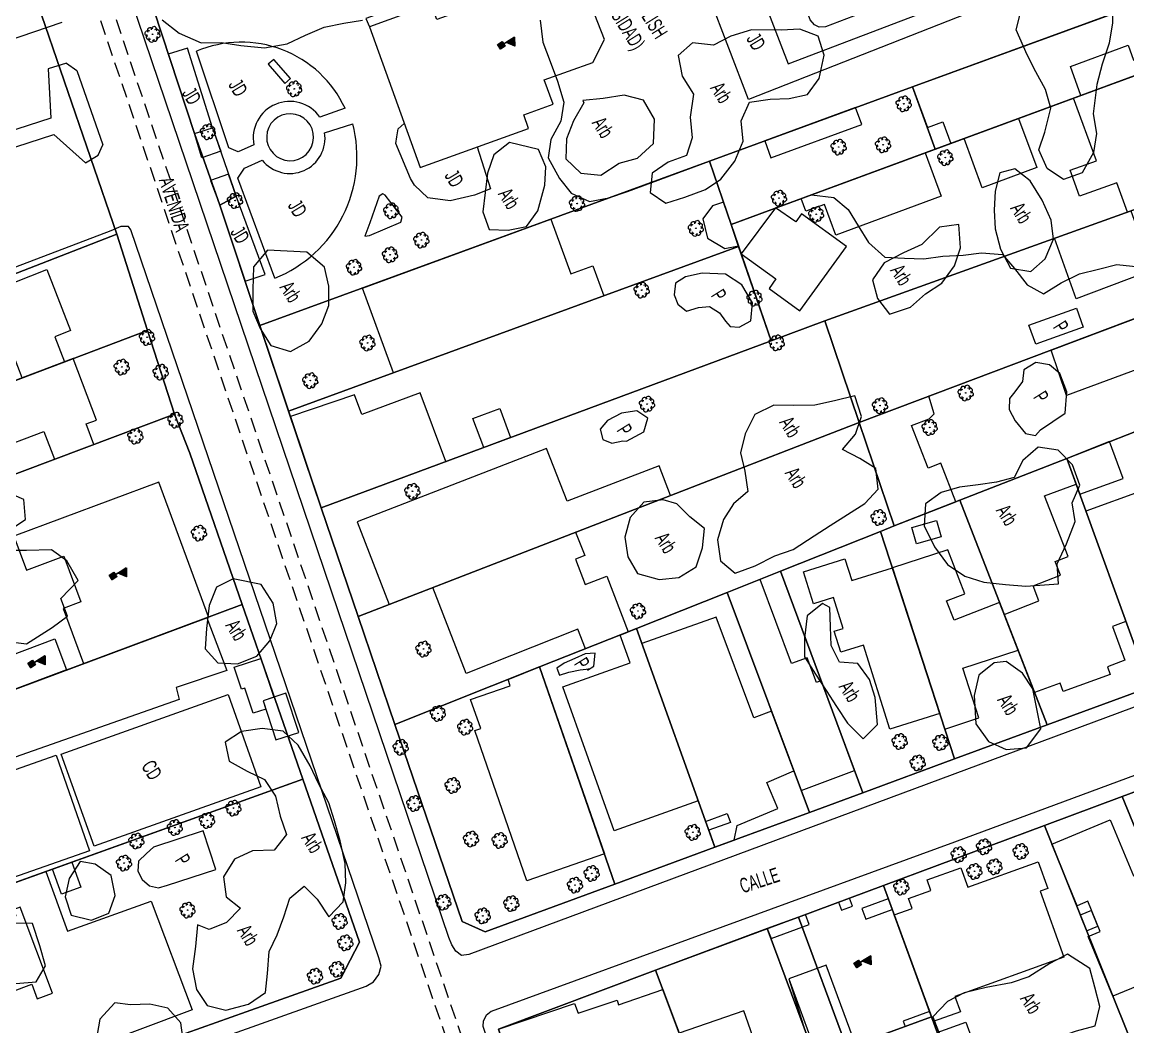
# Model space of a CAD drawing. Header units: millimetres. Extents: x 438774 to 440085, y 7202522 to 7203572.
# Drawn here: x 439061.2 to 439211.1, y 7202776.3 to 7202912.5 of the extents above; entities that cross this region are included whole.
import ezdxf

# ---------------------------------------------------------------- set-up
doc = ezdxf.new("R2010")
doc.units = ezdxf.units.MM
doc.linetypes.add('06', pattern=[3, 2, -1])
for name, color, linetype in [('0211', 255, 'Continuous'), ('0505', 1, 'Continuous'), ('0603', 1, 'Continuous'), ('0604', 7, 'Continuous'), ('0611', 30, 'Continuous'), ('0612', 7, 'Continuous'), ('0703', 6, 'Continuous'), ('0705', 242, 'Continuous'), ('0707', 7, 'Continuous'), ('0801', 10, 'Continuous'), ('0803', 160, 'Continuous'), ('0804', 170, 'Continuous'), ('0811', 10, 'Continuous'), ('0812', 7, 'Continuous'), ('0833', 7, 'Continuous'), ('0835', 7, 'Continuous'), ('0836', 7, 'Continuous'), ('0855', 10, 'Continuous'), ('0869', 7, 'Continuous'), ('0870', 7, 'Continuous'), ('1005', 3, 'Continuous'), ('1006', 3, 'Continuous'), ('1007', 3, 'Continuous'), ('curso de agua', 4, 'Continuous')]:
    doc.layers.add(name, color=color, linetype=linetype)
doc.styles.add('02', font='swissc.ttf')

# ---------------------------------------------------------------- blocks, each defined once
blk = doc.blocks.new('15')
for p, q in [((-0.38, 0.75), (0.37, 0.75)), ((-0.38, 0.73), (0.37, 0.73)), ((-0.38, 0.72), (0.37, 0.72)), ((-0.38, 0.7), (0.37, 0.7)), ((-0.38, 0.69), (0.37, 0.69)), ((-0.38, 0.67), (0.37, 0.67)), ((-0.38, 0.66), (0.37, 0.66)), ((-0.38, 0.64), (0.37, 0.64)), ((-0.38, 0.63), (0.37, 0.63)), ((-0.38, 0.61), (0.37, 0.61)), ((-0.38, 0.6), (0.37, 0.6)), ((-0.38, 0.58), (0.37, 0.58)), ((-0.38, 0.57), (0.37, 0.57)), ((-0.38, 0.55), (0.37, 0.55)), ((-0.38, 0.54), (0.37, 0.54)), ((-0.38, 0.52), (0.37, 0.52)), ((-0.38, 0.51), (0.37, 0.51)), ((-0.38, 0.49), (0.37, 0.49)), ((-0.38, 0.48), (0.37, 0.48)), ((-0.38, 0.46), (0.37, 0.46)), ((-0.38, 0.45), (0.37, 0.45)), ((-0.38, 0.43), (0.37, 0.43)), ((-0.38, 0.42), (0.37, 0.42)), ((-0.38, 0.4), (0.37, 0.4)), ((-0.38, 0.39), (0.37, 0.39)), ((-0.38, 0.37), (0.37, 0.37)), ((-0.38, 0.36), (0.37, 0.36)), ((-0.38, 0.34), (0.37, 0.34)), ((-0.38, 0.33), (0.37, 0.33)), ((-0.38, 0.31), (0.37, 0.31)), ((-0.38, 0.3), (0.37, 0.3)), ((-0.38, 0.28), (0.37, 0.28)), ((-0.38, 0.27), (0.37, 0.27)), ((-0.38, 0.25), (0.37, 0.25)), ((-0.38, 0.24), (0.37, 0.24)), ((-0.38, 0.22), (0.37, 0.22)), ((-0.38, 0.21), (0.37, 0.21)), ((-0.38, 0.19), (0.37, 0.19)), ((-0.38, 0.18), (0.37, 0.18)), ((-0.38, 0.16), (0.37, 0.16)), ((-0.38, 0.15), (0.37, 0.15)), ((-0.38, 0.13), (0.37, 0.13)), ((-0.38, 0.12), (0.37, 0.12)), ((-0.38, 0.1), (0.37, 0.1)), ((-0.38, 0.09), (0.37, 0.09)), ((-0.38, 0.07), (0.37, 0.07)), ((-0.38, 0.06), (0.37, 0.06)), ((-0.38, 0.04), (0.37, 0.04)), ((-0.38, 0.03), (0.37, 0.03)), ((-0.38, 0.01), (0.37, 0.01))]:
    blk.add_line(p, q)
for points in [[(0, 0), (0, 2.5), (1.05, 1.88), (0, 1.12)], [(-0.38, 0.75), (0.37, 0.75), (0.37, 0), (-0.38, 0)]]:
    blk.add_lwpolyline(points, close=True)
blk.add_lwpolyline([(0.01, 2.48), (0.01, 1.17), (1.02, 1.88), (0.03, 2.48), (0.03, 1.23), (0.97, 1.88), (0.04, 2.42), (0.04, 1.28), (0.93, 1.88), (0.06, 2.38), (0.06, 1.33), (0.89, 1.88), (0.07, 2.33), (0.07, 1.38), (0.84, 1.88), (0.09, 2.28), (0.09, 1.42), (0.79, 1.88), (0.1, 2.23), (0.1, 1.48), (0.75, 1.88), (0.12, 2.17), (0.12, 1.53), (0.7, 1.88), (0.13, 2.12), (0.13, 1.58), (0.66, 1.88), (0.15, 2.08), (0.15, 1.62), (0.61, 1.88), (0.16, 2.03), (0.16, 1.67), (0.55, 1.88), (0.18, 2), (0.18, 1.7), (0.51, 1.88), (0.19, 1.95), (0.19, 1.75), (0.46, 1.88), (0.21, 1.92), (0.21, 1.78), (0.42, 1.88), (0.22, 1.9), (0.22, 1.8), (0.37, 1.88), (0.24, 1.88), (0.24, 1.83), (0.3, 1.85), (0.24, 1.85)])
blk = doc.blocks.new('09')
for p, q in [((-0.04, 0.01), (0.04, 0.01)), ((-0.02, 0.03), (0.02, 0.03)), ((0, 0.05), (0, 0.05)), ((-0.04, -0.01), (0.04, -0.01)), ((-0.02, -0.03), (0.02, -0.03))]:
    blk.add_line(p, q)
for points in [[(-0.61, 0.39), (-0.76, 0.34), (-0.88, 0.27), (-0.97, 0.13), (-1, 0), (-0.96, -0.15), (-0.88, -0.26), (-0.83, -0.31), (-0.73, -0.36), (-0.58, -0.38)], [(-0.12, 0.67), (-0.2, 0.77), (-0.32, 0.84), (-0.46, 0.87), (-0.62, 0.83), (-0.74, 0.77), (-0.81, 0.63), (-0.83, 0.49), (-0.83, 0.42), (-0.79, 0.32), (-0.69, 0.22), (-0.62, 0.16)], [(-0.41, 0.6), (-0.39, 0.72), (-0.35, 0.82), (-0.3, 0.88), (-0.18, 0.96), (-0.03, 1), (0.1, 0.96), (0.24, 0.87), (0.31, 0.75), (0.36, 0.62), (0.37, 0.55)], [(0.11, 0.66), (0.19, 0.71), (0.31, 0.78), (0.42, 0.81), (0.49, 0.81), (0.63, 0.78), (0.76, 0.7), (0.82, 0.58), (0.84, 0.41), (0.81, 0.28), (0.75, 0.16), (0.69, 0.06)], [(0.67, -0.42), (0.8, -0.38), (0.91, -0.29), (0.99, -0.14), (1.01, -0.01), (0.95, 0.14), (0.86, 0.24), (0.8, 0.29), (0.7, 0.32), (0.56, 0.34)], [(-0.14, -0.69), (-0.19, -0.75), (-0.3, -0.83), (-0.4, -0.87), (-0.48, -0.87), (-0.61, -0.83), (-0.74, -0.75), (-0.8, -0.63), (-0.83, -0.47), (-0.79, -0.33), (-0.7, -0.18), (-0.64, -0.12)], [(-0.38, -0.63), (-0.34, -0.76), (-0.26, -0.88), (-0.13, -0.97), (0.01, -1.01), (0.15, -0.97), (0.27, -0.88), (0.32, -0.83), (0.36, -0.73), (0.38, -0.57)], [(0.15, -0.7), (0.32, -0.83), (0.46, -0.87), (0.62, -0.85), (0.74, -0.79), (0.83, -0.66), (0.86, -0.52), (0.86, -0.45), (0.83, -0.34), (0.74, -0.24), (0.67, -0.18)]]:
    blk.add_lwpolyline(points)
blk.add_lwpolyline([(0, -0.05), (-0.05, 0), (0, 0.05), (0.05, 0)], close=True)

msp = doc.modelspace()

# ---------------------------------------------------------------- linework, layer by layer
at = {"layer": '0211', "linetype": '06', "flags": 128}
msp.add_lwpolyline([(438936.62, 7203319.77), (438936.63, 7203319.71), (438953.6, 7203260.37), (438958.22, 7203243.97), (438972.02, 7203204.39), (438988.86, 7203156.88), (439011.03, 7203091.99), (439026.86, 7203043.33), (439035.12, 7203019.93), (439048.27, 7202981.12), (439066.84, 7202927.56), (439086.2, 7202870.18), (439102.38, 7202822.58), (439121.32, 7202767.09), (439140.64, 7202709.53), (439169.58, 7202624.26), (439177.4, 7202600.35), (439193.97, 7202552.48), (439203.7, 7202523.15)], dxfattribs=at)
at = {"layer": '0505', "linetype": 'Continuous', "elevation": 90, "flags": 128}
msp.add_lwpolyline([(439131.42, 7202912.8), (439131.81, 7202909.82), (439132.77, 7202907.2), (439133.77, 7202904.5), (439134.66, 7202901.67), (439134.22, 7202899.1), (439132.88, 7202896.59), (439132.5, 7202894.1), (439134.06, 7202891.32), (439135.64, 7202889.34), (439138.1, 7202888.22), (439140.72, 7202888.68), (439143.28, 7202889.56), (439154.36, 7202893.67), (439157.31, 7202885.09), (439168.2, 7202889.12), (439171.21, 7202888.72), (439173.17, 7202887.12), (439174.53, 7202884.89), (439175.95, 7202882.63), (439178.12, 7202880.64), (439180.8, 7202880.54), (439183.43, 7202880.42), (439186.02, 7202880.8), (439188.77, 7202880.94), (439191.26, 7202881.25), (439194.07, 7202881), (439195.73, 7202879.11), (439197.44, 7202876.88), (439199.65, 7202875.68), (439202.04, 7202877.18), (439204.52, 7202878.41), (439207.1, 7202879.04), (439209.59, 7202879.64), (439212.57, 7202879.35)], dxfattribs=at)
at = {"layer": '0603', "linetype": 'Continuous', "flags": 128}
for points in [[(439121.77, 7202786.14), (439120.76, 7202786), (439119.98, 7202786.58), (439119.44, 7202787.44), (439119.06, 7202788.44), (439040.3, 7203020.84)], [(439067.24, 7202906.93), (439068.65, 7202905.98), (439072.16, 7202895.86)], [(439107.85, 7202781.81), (439108.82, 7202782.42), (439109.55, 7202783.4), (439109.87, 7202784.53), (439109.56, 7202785.68), (439075.94, 7202884.37)], [(439124.77, 7202778.39), (439124.09, 7202777.87), (439123.69, 7202777.08), (439123.64, 7202776.41), (439165.45, 7202651.63), (439182.51, 7202602.04)]]:
    msp.add_lwpolyline(points, dxfattribs=at)
at = {"layer": '0611', "linetype": 'Continuous', "flags": 128}
for points in [[(439028.94, 7203022.47), (439027.16, 7203024.59), (439024.95, 7203025.73), (439022.26, 7203026.24), (438932.91, 7203028.07), (438931.55, 7203027.71), (438931.01, 7203026.81), (438930.73, 7203025.18), (438938.22, 7202980.86), (438948.6, 7202925.26), (438962.08, 7202853.2), (438983.47, 7202739.82), (438984.44, 7202738.62), (438985.34, 7202738.56), (438986.94, 7202738.71), (439107.85, 7202781.81)], [(439075.94, 7202884.37), (439075.63, 7202884.81), (439074.58, 7202884.79), (439073.25, 7202884.24), (439004.46, 7202858.02), (438998.39, 7202872.71), (439027.29, 7202883.41), (439020.45, 7202904.24), (439054.03, 7202915), (439055.48, 7202910.03), (439057.21, 7202909.31), (439066.63, 7202912.52)], [(439067.24, 7202906.93), (439064.76, 7202906.19), (439065.1, 7202899.5), (439031, 7202888.49), (439030.5, 7202887.65), (439030.93, 7202886.71), (439031.78, 7202886.36), (439065.54, 7202897.28), (439069.82, 7202893.44), (439071.54, 7202894.48), (439072.16, 7202895.86)], [(439261.42, 7202841.21), (439261.78, 7202839.78), (439261.31, 7202838.89), (439260.44, 7202837.98), (439259.4, 7202837.33), (439258.26, 7202836.87), (439121.77, 7202786.14)], [(439182.51, 7202602.04), (439182.79, 7202601.47), (439183.32, 7202600.85), (439184.55, 7202600.2), (439186.07, 7202600.38), (439187.54, 7202600.81), (439331.25, 7202649.79), (439331.86, 7202650.46), (439332.05, 7202651.89), (439331.63, 7202654.03), (439330.39, 7202657.29), (439266.82, 7202828.04), (439266.21, 7202828.93), (439265.37, 7202829.43), (439264.01, 7202829.52), (439263.08, 7202829.31), (439187.59, 7202801.37), (439124.77, 7202778.39)]]:
    msp.add_lwpolyline(points, dxfattribs=at)
at = {"layer": '0703', "linetype": 'Continuous', "flags": 128}
for points in [[(439058.98, 7202973.08), (439064.24, 7202958.09), (439064.69, 7202956.7), (439069.12, 7202943.04), (439074.05, 7202928.76), (439079.05, 7202914.17), (439084.6, 7202897.43), (439088.01, 7202887.71), (439093.46, 7202871.39), (439097.34, 7202859.79), (439101.73, 7202846.65), (439106.75, 7202831.95), (439111.74, 7202817.31), (439120.84, 7202790.61), (439123.98, 7202789.18), (439141.57, 7202795.67), (439155.1, 7202800.65), (439167.91, 7202805.37), (439175.17, 7202808.04), (439187.59, 7202812.63), (439200.13, 7202817.25), (439214.04, 7202822.38)], [(439059.05, 7202766.78), (439104.43, 7202782.92), (439106.93, 7202787.8), (439099.28, 7202809.88), (439091.06, 7202833.57), (439083.96, 7202854.1), (439081.89, 7202859.37), (439078.2, 7202870.72), (439074.04, 7202883.78), (439059.78, 7202925.4)], [(439311.97, 7202697.61), (439304.47, 7202717.73), (439298.34, 7202734.18), (439289.75, 7202757.25), (439276.03, 7202794.1), (439267.89, 7202815.94), (439264.42, 7202825.26), (439263.44, 7202827.27), (439225.7, 7202813.24), (439210.32, 7202807.52), (439199.76, 7202803.6), (439177.95, 7202795.49), (439166.42, 7202791.2), (439162.21, 7202789.64), (439147.08, 7202784.01), (439125.78, 7202775.99), (439130.61, 7202761.76), (439136.18, 7202745.35), (439141.43, 7202729.87), (439148.66, 7202708.97), (439156.23, 7202686.85)]]:
    msp.add_lwpolyline(points, dxfattribs=at)
at = {"layer": '0705', "linetype": 'Continuous', "flags": 128}
for points in [[(439079.05, 7202914.17), (439146.09, 7202938.27), (439207.86, 7202960.47), (439213.22, 7202962.4), (439228.66, 7202920.86), (439223.54, 7202918.98), (439181.9, 7202903.74), (439154.36, 7202893.67), (439093.46, 7202871.39), (439088.01, 7202887.71), (439084.6, 7202897.43)], [(439010.24, 7202903.37), (439059.78, 7202925.4), (439074.04, 7202883.78), (439015.06, 7202860.82), (439013.84, 7202871.61), (439012.57, 7202882.82), (439011.22, 7202894.71)], [(439181.9, 7202903.74), (439223.54, 7202918.98), (439228.66, 7202920.86), (439231.68, 7202912.51), (439184.98, 7202895.3)], [(439157.31, 7202885.09), (439184.98, 7202895.3), (439231.68, 7202912.51), (439237.56, 7202896.29), (439170.03, 7202872.03), (439162.73, 7202869.32), (439158.33, 7202882.11)], [(439154.36, 7202893.67), (439181.9, 7202903.74), (439184.98, 7202895.3), (439157.31, 7202885.09)], [(439170.03, 7202872.03), (439237.56, 7202896.29), (439242.32, 7202883.75), (439174.68, 7202858.24)], [(439093.46, 7202871.39), (439154.36, 7202893.67), (439157.31, 7202885.09), (439158.33, 7202882.11), (439097.34, 7202859.79)], [(438999.51, 7202854.77), (439015.06, 7202860.82), (439074.04, 7202883.78), (439078.2, 7202870.72), (439040.48, 7202856.43), (439020.41, 7202848.84), (439024.39, 7202837.76), (439010.11, 7202832.38), (439002.43, 7202829.5), (439001.49, 7202837.65), (439000.97, 7202842.12)], [(439174.68, 7202858.24), (439242.32, 7202883.75), (439247.26, 7202870.79), (439221.69, 7202860.78), (439216.84, 7202858.87), (439202.8, 7202853.37), (439188.31, 7202847.69), (439179.42, 7202844.21)], [(439097.34, 7202859.79), (439158.33, 7202882.11), (439162.73, 7202869.32), (439101.73, 7202846.65)], [(439101.73, 7202846.65), (439162.73, 7202869.32), (439170.03, 7202872.03), (439174.68, 7202858.24), (439106.75, 7202831.95)], [(439024.39, 7202837.76), (439020.41, 7202848.84), (439040.48, 7202856.43), (439078.2, 7202870.72), (439081.89, 7202859.37), (439044.72, 7202845.4)], [(439010.11, 7202832.38), (439024.39, 7202837.76), (439044.72, 7202845.4), (439081.89, 7202859.37), (439083.96, 7202854.1), (439091.06, 7202833.57), (439013.51, 7202804.66)], [(439106.75, 7202831.95), (439174.68, 7202858.24), (439179.42, 7202844.21), (439177.55, 7202843.47), (439164, 7202838.08), (439156.77, 7202835.21), (439144.5, 7202830.33), (439131.35, 7202825.11), (439111.74, 7202817.31)], [(439202.8, 7202853.37), (439216.84, 7202858.87), (439228.55, 7202827.72), (439214.04, 7202822.38)], [(439188.31, 7202847.69), (439202.8, 7202853.37), (439214.04, 7202822.38), (439200.13, 7202817.25)], [(439177.55, 7202843.47), (439179.42, 7202844.21), (439188.31, 7202847.69), (439200.13, 7202817.25), (439187.59, 7202812.63)], [(439164, 7202838.08), (439177.55, 7202843.47), (439187.59, 7202812.63), (439175.17, 7202808.04)], [(439156.77, 7202835.21), (439164, 7202838.08), (439175.17, 7202808.04), (439167.91, 7202805.37)], [(439144.5, 7202830.33), (439156.77, 7202835.21), (439167.91, 7202805.37), (439155.1, 7202800.65)], [(439004.82, 7202801.42), (439013.51, 7202804.66), (439091.06, 7202833.57), (439099.28, 7202809.88), (439044.18, 7202790.1), (439033.05, 7202786.11), (439020.12, 7202781.47), (439018.08, 7202780.74), (439013.04, 7202778.93)], [(439131.35, 7202825.11), (439144.5, 7202830.33), (439155.1, 7202800.65), (439141.57, 7202795.67)], [(439111.74, 7202817.31), (439131.35, 7202825.11), (439141.57, 7202795.67), (439123.98, 7202789.18), (439120.84, 7202790.61)], [(439210.32, 7202807.52), (439225.7, 7202813.24), (439229.84, 7202801.88), (439237.39, 7202781.16), (439223.09, 7202776.38)], [(439044.18, 7202790.1), (439044.18, 7202790.1), (439099.28, 7202809.88), (439106.93, 7202787.8), (439104.43, 7202782.92), (439053.07, 7202764.65), (439053.07, 7202764.65)], [(439199.76, 7202803.6), (439210.32, 7202807.52), (439223.09, 7202776.38), (439215.76, 7202773.92), (439221.56, 7202756.61), (439212.27, 7202753.51), (439207.57, 7202766.67), (439210.34, 7202767.93), (439208.91, 7202771.84), (439212.12, 7202772.82)], [(439177.95, 7202795.49), (439199.76, 7202803.6), (439212.12, 7202772.82), (439208.91, 7202771.84), (439210.34, 7202767.93), (439207.57, 7202766.67), (439206.47, 7202769.74), (439189.51, 7202763.87), (439184.46, 7202777.68)], [(439166.42, 7202791.2), (439177.95, 7202795.49), (439184.46, 7202777.68), (439173.01, 7202773.48)], [(439162.21, 7202789.64), (439166.42, 7202791.2), (439173.01, 7202773.48), (439168.78, 7202771.93)], [(439147.08, 7202784.01), (439162.21, 7202789.64), (439168.78, 7202771.93), (439165.29, 7202770.65), (439164.41, 7202773.43), (439152.6, 7202769.29)], [(439147.08, 7202784.01), (439152.6, 7202769.29), (439130.61, 7202761.76), (439125.78, 7202775.99)], [(439130.61, 7202761.76), (439152.6, 7202769.29), (439164.41, 7202773.43), (439165.29, 7202770.65), (439168.78, 7202771.93), (439173.01, 7202773.48), (439184.46, 7202777.68), (439189.51, 7202763.87), (439136.18, 7202745.35)]]:
    msp.add_lwpolyline(points, close=True, dxfattribs=at)
at = {"layer": '0707', "linetype": 'Continuous', "flags": 128}
for points in [[(439079.05, 7202914.17), (439084.6, 7202897.43), (439087.04, 7202898.18), (439090.24, 7202888.93), (439088.01, 7202887.71), (439093.46, 7202871.39), (439101.73, 7202846.65), (439162.73, 7202869.32), (439170.03, 7202872.03), (439237.56, 7202896.29), (439231.68, 7202912.51), (439228.66, 7202920.86)], [(439228.66, 7202920.86), (439223.54, 7202918.98), (439154.36, 7202893.67), (439093.46, 7202871.39)], [(439157.31, 7202885.09), (439231.68, 7202912.51)], [(439154.36, 7202893.67), (439157.31, 7202885.09), (439162.73, 7202869.32)], [(438966.38, 7202841.87), (438999.51, 7202854.77), (439074.04, 7202883.78)], [(439242.32, 7202883.75), (439174.68, 7202858.24), (439110.98, 7202833.59)], [(438959.11, 7202880.63), (438966.38, 7202841.87), (438968.58, 7202830.11), (438970.92, 7202817.65), (438975.99, 7202790.67), (438980.38, 7202767.21), (438985.38, 7202740.56), (439004.22, 7202747.27), (439016.28, 7202751.55), (439029.36, 7202756.21), (439042.03, 7202760.72), (439059.05, 7202766.78), (439104.43, 7202782.92), (439106.93, 7202787.8), (439099.28, 7202809.88), (439091.06, 7202833.57), (439083.96, 7202854.1)], [(439170.03, 7202872.03), (439174.68, 7202858.24), (439179.42, 7202844.21), (439177.55, 7202843.47), (439164, 7202838.08), (439156.77, 7202835.21), (439144.5, 7202830.33), (439131.35, 7202825.11), (439111.74, 7202817.31), (439120.84, 7202790.61), (439123.98, 7202789.18), (439141.57, 7202795.67), (439155.1, 7202800.65), (439167.91, 7202805.37), (439175.17, 7202808.04), (439187.59, 7202812.63), (439200.13, 7202817.25), (439214.04, 7202822.38)], [(439078.2, 7202870.72), (439040.48, 7202856.43), (439020.41, 7202848.84), (439024.39, 7202837.76)], [(439179.42, 7202844.21), (439188.31, 7202847.69), (439202.8, 7202853.37), (439216.84, 7202858.87), (439221.69, 7202860.78), (439247.26, 7202870.79)], [(439081.89, 7202859.37), (439044.72, 7202845.4), (439024.39, 7202837.76), (439010.11, 7202832.38), (438970.92, 7202817.65)], [(439202.8, 7202853.37), (439214.04, 7202822.38)], [(439188.31, 7202847.69), (439200.13, 7202817.25)], [(439177.55, 7202843.47), (439187.59, 7202812.63)], [(439175.17, 7202808.04), (439164, 7202838.08)], [(439156.77, 7202835.21), (439167.91, 7202805.37)], [(438975.99, 7202790.67), (439013.51, 7202804.66), (439091.06, 7202833.57)], [(439144.5, 7202830.33), (439155.1, 7202800.65)], [(439147.08, 7202784.01), (439177.95, 7202795.49), (439210.32, 7202807.52), (439225.7, 7202813.24), (439263.44, 7202827.27), (439264.42, 7202825.26), (439267.89, 7202815.94), (439276.03, 7202794.1), (439289.75, 7202757.25), (439298.34, 7202734.18), (439304.47, 7202717.73), (439311.97, 7202697.61), (439316.31, 7202685.95), (439303.58, 7202681.6), (439287.82, 7202676.19), (439270.34, 7202670.21), (439257.5, 7202665.81), (439254.64, 7202664.84)], [(439141.57, 7202795.67), (439131.35, 7202825.11)], [(439099.28, 7202809.88), (439050.06, 7202792.21), (439033.05, 7202786.11), (439020.12, 7202781.47), (439018.08, 7202780.74), (439007.52, 7202776.95), (438995.24, 7202772.54), (438980.38, 7202767.21)], [(439210.32, 7202807.52), (439223.09, 7202776.38)], [(439177.95, 7202795.49), (439189.51, 7202763.87)], [(439130.61, 7202761.76), (439152.6, 7202769.29), (439147.08, 7202784.01)]]:
    msp.add_lwpolyline(points, dxfattribs=at)
at = {"layer": '0801', "linetype": 'Continuous', "flags": 128}
for points in [[(439228.66, 7202920.86), (439181.9, 7202903.74), (439183.92, 7202898.21), (439186, 7202898.98), (439187.07, 7202896.06), (439204.72, 7202902.58), (439203.29, 7202906.48), (439211.12, 7202909.37), (439211.86, 7202907.38), (439230.99, 7202914.43), (439228.66, 7202920.86)], [(439203.71, 7202902.2), (439215.67, 7202906.61), (439221.58, 7202890.55), (439211.01, 7202886.76), (439209.58, 7202890.74), (439204.52, 7202888.93), (439203.26, 7202892.45), (439206.84, 7202893.72), (439203.71, 7202902.2)], [(439174.17, 7202900.92), (439161.87, 7202896.41), (439162.7, 7202894.14), (439175.01, 7202898.62), (439174.17, 7202900.92)], [(439188.89, 7202896.74), (439196.27, 7202899.45), (439198.72, 7202892.79), (439191.35, 7202890.07), (439188.89, 7202896.74)], [(439166.81, 7202888.6), (439183.62, 7202894.8), (439185.79, 7202888.92), (439171.48, 7202883.64), (439169.95, 7202887.79), (439167.45, 7202886.87), (439166.81, 7202888.6)], [(439201.12, 7202883.21), (439211.48, 7202886.92), (439212.69, 7202883.56), (439213.69, 7202885.27), (439215.43, 7202885.78), (439214.66, 7202888.07), (439232.58, 7202894.5), (439234.44, 7202889.33), (439236.19, 7202889.97), (439237.65, 7202885.9), (439235.77, 7202885.22), (439237.02, 7202881.75), (439234.34, 7202880.75), (439233.41, 7202883.24), (439220.79, 7202878.48), (439221.72, 7202875.99), (439217.54, 7202874.41), (439215.66, 7202879.4), (439204.07, 7202875.02), (439201.12, 7202883.21)], [(439158.31, 7202882.18), (439156.27, 7202888.1), (439154.79, 7202887.59), (439153.46, 7202885.83), (439154.11, 7202883.21), (439156.47, 7202881.85), (439158.31, 7202882.18)], [(439158.67, 7202881.12), (439163.38, 7202877.7), (439162.45, 7202876.42), (439166.6, 7202873.39), (439172.94, 7202882.08), (439166.85, 7202886.52), (439166.06, 7202885.43), (439163.34, 7202887.32), (439158.67, 7202881.12)], [(439107.34, 7202876.47), (439132.87, 7202885.8), (439135.57, 7202878.4), (439138.55, 7202879.48), (439140.04, 7202875.42), (439111.55, 7202864.99), (439107.34, 7202876.47)], [(439200.67, 7202868.04), (439238.94, 7202882.47), (439242.6, 7202872.74), (439218.15, 7202863.52), (439216.8, 7202867.11), (439202.76, 7202861.92), (439200.67, 7202868.04)], [(439029.79, 7202866.56), (439057.89, 7202877.5), (439058.28, 7202876.51), (439064.57, 7202878.96), (439067.79, 7202870.69), (439065.65, 7202869.86), (439066.97, 7202866.46), (439061.23, 7202864.29), (439060.07, 7202867.35), (439055.92, 7202865.77), (439054.48, 7202869.57), (439043.24, 7202865.31), (439042.8, 7202866.46), (439039.53, 7202865.21), (439039.31, 7202865.8), (439034.15, 7202863.84), (439033.8, 7202864.79), (439030.9, 7202863.7), (439029.79, 7202866.56)], [(439068.12, 7202866.9), (439049.64, 7202859.9), (439050.03, 7202858.87), (439047.78, 7202858.01), (439050.65, 7202850.44), (439057.69, 7202853.11), (439057.2, 7202854.39), (439064.18, 7202857.03), (439065.61, 7202853.26), (439070.94, 7202855.26), (439069.9, 7202858.05), (439071.29, 7202858.56), (439068.12, 7202866.9)], [(439097.58, 7202859.07), (439101.73, 7202846.65), (439118.64, 7202852.94), (439115.18, 7202862.27), (439107.26, 7202859.33), (439106.28, 7202861.97), (439097.58, 7202859.07)], [(439174.68, 7202858.24), (439179.42, 7202844.21), (439187.77, 7202847.48), (439185.71, 7202852.74), (439184.01, 7202852.06), (439181.75, 7202857.82), (439184.13, 7202858.76), (439184.83, 7202859.43), (439184.11, 7202861.8), (439184.02, 7202861.76), (439174.68, 7202858.24)], [(439127.43, 7202856.2), (439123.78, 7202854.84), (439122.32, 7202858.79), (439125.96, 7202860.15), (439127.43, 7202856.2)], [(439202.8, 7202853.37), (439204.55, 7202848.53), (439210.42, 7202850.67), (439208.61, 7202855.65), (439202.8, 7202853.37)], [(439110.98, 7202833.59), (439149.1, 7202848.34), (439147.54, 7202852.38), (439135.07, 7202847.56), (439132.3, 7202854.7), (439106.65, 7202844.79), (439110.98, 7202833.59)], [(439204.07, 7202849.87), (439210.82, 7202831.25), (439209.01, 7202830.59), (439210.68, 7202826), (439208.3, 7202825.14), (439208.67, 7202824.08), (439202.31, 7202821.79), (439201.91, 7202822.91), (439198.42, 7202821.65), (439194.31, 7202832.23), (439199.03, 7202834.07), (439198.25, 7202836.11), (439201.96, 7202837.56), (439201.24, 7202839.41), (439202.98, 7202840.09), (439199.76, 7202848.31), (439204.07, 7202849.87)], [(439205.4, 7202846.2), (439212.78, 7202825.85), (439220.55, 7202828.66), (439214.91, 7202844.24), (439216.43, 7202844.79), (439215.18, 7202848.24), (439213.44, 7202847.61), (439213.1, 7202849), (439205.4, 7202846.2)], [(439181.82, 7202844.01), (439185.16, 7202844.95), (439185.79, 7202842.72), (439182.45, 7202841.79), (439181.82, 7202844.01)], [(439116.9, 7202835.89), (439136.24, 7202843.37), (439137.47, 7202840.21), (439136.2, 7202839.73), (439137.54, 7202836.27), (439140.46, 7202837.4), (439143.37, 7202829.88), (439137.57, 7202827.57), (439136.52, 7202830.21), (439121.42, 7202824.21), (439116.9, 7202835.89)], [(439179.16, 7202838.53), (439186.27, 7202816.69), (439190.88, 7202818.19), (439188.69, 7202824.93), (439196.2, 7202827.38), (439193.69, 7202833.83), (439187.55, 7202831.44), (439186.52, 7202834.07), (439188.97, 7202835.03), (439186.69, 7202840.98), (439179.16, 7202838.53)], [(439179.16, 7202838.53), (439185.58, 7202818.78), (439178.81, 7202816.66), (439175.24, 7202828.05), (439172.17, 7202827.1), (439171.28, 7202829.94), (439172.51, 7202830.32), (439171.2, 7202834.51), (439168.47, 7202833.66), (439167.11, 7202838), (439172.74, 7202839.77), (439173.66, 7202836.81), (439179.16, 7202838.53)], [(439156.77, 7202835.21), (439166.8, 7202808.36), (439174.05, 7202811.07), (439169.51, 7202823.25), (439168.88, 7202823), (439167.63, 7202826.36), (439165.48, 7202825.56), (439161.24, 7202836.98), (439156.77, 7202835.21)], [(439052.99, 7202819.38), (439086.24, 7202831.77), (439088.98, 7202824.64), (439082.08, 7202822.31), (439082.49, 7202820.67), (439054.44, 7202810.85), (439053.88, 7202812.51), (439055.43, 7202813.06), (439052.99, 7202819.38)], [(439145.23, 7202828.27), (439153.84, 7202804.17), (439156.77, 7202805.22), (439157.21, 7202804), (439154.27, 7202802.96), (439155.1, 7202800.65), (439157.71, 7202801.61), (439158.12, 7202803.61), (439163.62, 7202805.91), (439162.14, 7202809.46), (439165.81, 7202811), (439162.79, 7202819.1), (439160.4, 7202818.21), (439155.29, 7202831.87), (439145.23, 7202828.27)], [(439144.5, 7202830.33), (439152.84, 7202806.96), (439141.48, 7202802.9), (439134.51, 7202822.4), (439143.61, 7202825.64), (439142.26, 7202829.43), (439144.5, 7202830.33)], [(439131.35, 7202825.11), (439140.16, 7202799.75), (439129.64, 7202796.1), (439122.57, 7202816.48), (439123.37, 7202816.76), (439122.01, 7202820.69), (439127.36, 7202822.54), (439127.08, 7202823.41), (439131.35, 7202825.11)], [(439208.69, 7202804.39), (439211.86, 7202796.79), (439214.3, 7202797.8), (439216.5, 7202792.43), (439218.82, 7202786.81), (439215.58, 7202785.48), (439216.4, 7202783.49), (439209.05, 7202780.48), (439205.71, 7202788.58), (439207.33, 7202789.25), (439205.64, 7202793.34), (439204.2, 7202792.74), (439200.77, 7202801.08), (439208.69, 7202804.39)], [(439065.35, 7202797.69), (439067.98, 7202798.64), (439069.2, 7202795.23), (439066.57, 7202794.28), (439065.35, 7202797.69)], [(439184.7, 7202777.02), (439179.41, 7202791.48), (439181.86, 7202792.36), (439181.36, 7202793.72), (439184.37, 7202794.81), (439183.86, 7202796.23), (439188.43, 7202797.89), (439189.38, 7202795.24), (439198.93, 7202798.68), (439200.23, 7202795.08), (439199.18, 7202794.71), (439202.42, 7202785.74), (439187.65, 7202780.41), (439188.39, 7202778.37), (439184.7, 7202777.02)], [(439084.27, 7202778.61), (439062.28, 7202770.37), (439061.35, 7202772.86), (439059.87, 7202772.32), (439056.98, 7202780.02), (439062.52, 7202782.11), (439063.27, 7202780.11), (439065.34, 7202780.89), (439060.97, 7202792.55), (439060.08, 7202792.22), (439060.39, 7202791.38), (439054.82, 7202789.29), (439053.29, 7202793.37), (439064.44, 7202797.37), (439067.35, 7202789.28), (439078.73, 7202793.37), (439084.27, 7202778.61)], [(439189.51, 7202763.87), (439185.24, 7202775.53), (439189.1, 7202776.94), (439193.39, 7202765.21), (439189.51, 7202763.87)]]:
    msp.add_lwpolyline(points, close=True, dxfattribs=at)
at = {"layer": '0803', "linetype": 'Continuous', "flags": 128}
for points in [[(439165.54, 7202919.86), (439183.11, 7202926.38), (439185.69, 7202919.42), (439185.6, 7202918.75), (439185.26, 7202917.97), (439184.32, 7202917.35), (439170.11, 7202911.89), (439169.26, 7202911.83), (439168.62, 7202912.13), (439168.03, 7202912.83), (439165.54, 7202919.86)], [(439151.28, 7202873.34), (439152.87, 7202873.85), (439154.4, 7202873.96), (439155.75, 7202873.1), (439156.57, 7202871.96), (439157.19, 7202871.26), (439158.41, 7202871.16), (439159.98, 7202872.02), (439160.22, 7202874.45), (439158.75, 7202876.91), (439156.54, 7202878.34), (439153.39, 7202878.47), (439151.11, 7202878), (439149.79, 7202877.13), (439149.59, 7202875.55), (439150.11, 7202874.27), (439151.28, 7202873.34)], [(439205.02, 7202871.16), (439198.59, 7202868.85), (439197.66, 7202871.42), (439204.1, 7202873.73), (439205.02, 7202871.16)], [(439195, 7202860.02), (439195.81, 7202858.48), (439197.19, 7202856.75), (439198.57, 7202856.5), (439199.22, 7202857.23), (439202.56, 7202859.49), (439202.8, 7202862.38), (439201.86, 7202864.9), (439200.45, 7202866.04), (439198.59, 7202866.39), (439197, 7202865.37), (439196.81, 7202863.82), (439195.77, 7202862.42), (439195.03, 7202861.49), (439195, 7202860.02)], [(439143.11, 7202855.72), (439145.47, 7202856.96), (439146.04, 7202858.81), (439144.54, 7202859.82), (439142.44, 7202859.5), (439140.56, 7202858.51), (439139.58, 7202857.33), (439139.93, 7202855.95), (439141.13, 7202855.45), (439142.64, 7202855.74), (439143.11, 7202855.72)], [(439137.86, 7202824.66), (439138.7, 7202825.19), (439138.88, 7202826.98), (439137.52, 7202826.9), (439136.13, 7202826.27), (439134.69, 7202825.63), (439133.7, 7202824.96), (439134.07, 7202823.98), (439135.31, 7202824.41), (439136.84, 7202824.69), (439138.05, 7202824.84), (439137.86, 7202824.66)], [(439093.59, 7202826.26), (439095.33, 7202820.99), (439093.87, 7202820.51), (439094.24, 7202819.38), (439092.55, 7202818.82), (439091.42, 7202822.23), (439090.95, 7202822.07), (439089.96, 7202825.07), (439093.59, 7202826.26)], [(439093.87, 7202820.51), (439095.62, 7202815.21), (439098.74, 7202816.23), (439096.98, 7202821.54), (439093.87, 7202820.51)], [(439080.93, 7202795.53), (439087.48, 7202797.66), (439085.76, 7202802.9), (439079.02, 7202800.69), (439078.08, 7202799.83), (439077, 7202798.77), (439076.9, 7202797.42), (439077.47, 7202796.3), (439078.48, 7202795.44), (439079.71, 7202795.17), (439080.93, 7202795.53)], [(439207.02, 7202789.98), (439206.15, 7202792.09), (439204.6, 7202791.46), (439205.48, 7202789.34), (439207.02, 7202789.98)]]:
    msp.add_lwpolyline(points, close=True, dxfattribs=at)
at = {"layer": '0811', "linetype": 'Continuous', "flags": 128}
for points in [[(439127.43, 7202916.49), (439117.41, 7202912.88), (439116.68, 7202914.9), (439108.28, 7202911.87), (439115.15, 7202892.81), (439129.87, 7202898.11), (439129.21, 7202899.96), (439133.17, 7202901.39), (439131.98, 7202904.67), (439138.59, 7202907.06), (439140.17, 7202910.16), (439138.35, 7202914.79), (439135.27, 7202916.18), (439128.38, 7202913.85), (439127.43, 7202916.49)], [(439097.59, 7202904.86), (439095.35, 7202907.46), (439094.57, 7202906.8), (439096.81, 7202904.2), (439097.59, 7202904.86)], [(439069.55, 7202825.56), (439086.5, 7202831.88), (439079.73, 7202850.17), (439060.08, 7202842.84), (439061.81, 7202838.21), (439066.89, 7202840.1), (439069.2, 7202833.92), (439066.78, 7202833.02), (439069.55, 7202825.56)], [(439067.25, 7202824.69), (439059.06, 7202821.64), (439057.5, 7202825.84), (439065.66, 7202828.93), (439067.25, 7202824.69)]]:
    msp.add_lwpolyline(points, close=True, dxfattribs=at)
for points in [[(439160.87, 7202773.21), (439159.04, 7202778.47), (439150.29, 7202775.44), (439147.08, 7202784.01), (439162.21, 7202789.64), (439162.73, 7202788.27), (439167.88, 7202790.19), (439167.37, 7202791.56), (439171.87, 7202793.23), (439172.28, 7202792.12), (439173.76, 7202792.67), (439173.35, 7202793.78), (439177.95, 7202795.49), (439177.95, 7202795.49), (439178.61, 7202793.66), (439175.02, 7202792.35), (439175.56, 7202790.89), (439179.14, 7202792.21), (439184.2, 7202778.38), (439180.63, 7202777.08), (439180.88, 7202776.37), (439174.17, 7202773.91), (439170.21, 7202784.69), (439165.13, 7202782.83), (439168.62, 7202773.34)], [(439160.87, 7202773.21), (439159.04, 7202778.47), (439150.29, 7202775.44), (439147.08, 7202784.01), (439162.21, 7202789.64), (439162.73, 7202788.27), (439167.88, 7202790.19), (439167.37, 7202791.56), (439171.87, 7202793.23), (439172.28, 7202792.12), (439173.76, 7202792.67), (439173.35, 7202793.78), (439177.95, 7202795.49), (439177.95, 7202795.49), (439178.61, 7202793.66), (439175.02, 7202792.35), (439175.56, 7202790.89), (439179.14, 7202792.21), (439184.2, 7202778.38), (439180.63, 7202777.08), (439180.88, 7202776.37), (439174.17, 7202773.91), (439170.21, 7202784.69), (439165.13, 7202782.83), (439168.22, 7202772.97)]]:
    msp.add_lwpolyline(points, dxfattribs=at)
at = {"layer": '0833', "linetype": 'Continuous', "flags": 128}
msp.add_lwpolyline([(439070.36, 7202800.18), (439049.45, 7202792.87), (439044.93, 7202805.8), (439065.84, 7202813.14), (439070.36, 7202800.18)], close=True, dxfattribs=at)
at = {"layer": '0835', "linetype": 'Continuous', "flags": 128}
msp.add_lwpolyline([(439066.53, 7202813.26), (439089.13, 7202821.35), (439093.58, 7202808.87), (439071, 7202800.79), (439066.53, 7202813.26)], close=True, dxfattribs=at)
at = {"layer": '0855', "linetype": 'Continuous', "flags": 128}
msp.add_lwpolyline([(439151.81, 7202771.38), (439144.88, 7202769.02), (439143.53, 7202772.98), (439138.19, 7202771.15), (439137.71, 7202772.58), (439128.05, 7202769.3), (439125.78, 7202775.99), (439136.1, 7202779.49), (439136.56, 7202778.15), (439141.85, 7202779.94), (439142.06, 7202779.32), (439148.07, 7202781.37), (439151.81, 7202771.38)], close=True, dxfattribs=at)
at = {"layer": '0869', "linetype": 'Continuous', "flags": 128}
for points in [[(439139.23, 7202924.57), (439150.83, 7202928.71), (439154.29, 7202935.33), (439187.23, 7202947.71), (439188.74, 7202947.82), (439190.08, 7202947.53), (439191.22, 7202946.84), (439192.41, 7202945.41), (439194.46, 7202941.21), (439190.91, 7202939.75), (439199.56, 7202917.75), (439159.65, 7202902.04), (439154.32, 7202915.99), (439160.63, 7202918.4), (439165.05, 7202906.86), (439190.56, 7202916.62), (439184.17, 7202934.65)], [(439135.27, 7202916.18), (439136.44, 7202918.42), (439134.41, 7202919.7), (439136.06, 7202923.19), (439107.82, 7202913.02), (439108.28, 7202911.87)], [(439104.99, 7202900.84), (439104.66, 7202901.5), (439104.3, 7202902.16), (439103.91, 7202902.79), (439103.48, 7202903.41), (439103.03, 7202904), (439102.55, 7202904.57), (439102.04, 7202905.11), (439101.52, 7202905.63), (439100.96, 7202906.13), (439100.37, 7202906.59), (439099.77, 7202907.03), (439099.15, 7202907.44), (439098.51, 7202907.82), (439097.85, 7202908.16), (439097.17, 7202908.48), (439096.49, 7202908.77), (439095.78, 7202909.02), (439095.07, 7202909.23), (439094.35, 7202909.42), (439093.61, 7202909.56), (439092.88, 7202909.67), (439092.14, 7202909.75), (439091.39, 7202909.79), (439090.65, 7202909.79), (439089.9, 7202909.76), (439089.17, 7202909.69), (439088.42, 7202909.6), (439087.69, 7202909.45), (439086.97, 7202909.28), (439086.25, 7202909.08), (439085.54, 7202908.83), (439084.85, 7202908.56)], [(439092.63, 7202895.88), (439090.51, 7202894.91), (439089.23, 7202895.49), (439084.85, 7202908.56)], [(439101.56, 7202899.64), (439101.3, 7202899.98), (439101.02, 7202900.29), (439100.71, 7202900.58), (439100.38, 7202900.84), (439100.03, 7202901.07), (439099.65, 7202901.27), (439099.27, 7202901.43), (439098.87, 7202901.57), (439098.46, 7202901.67), (439098.04, 7202901.74), (439097.62, 7202901.76), (439097.2, 7202901.76), (439096.78, 7202901.72), (439096.37, 7202901.64), (439095.97, 7202901.53), (439095.57, 7202901.37), (439095.19, 7202901.2), (439094.82, 7202900.99), (439094.48, 7202900.74), (439094.16, 7202900.48), (439093.86, 7202900.18), (439093.58, 7202899.86), (439093.35, 7202899.51), (439093.12, 7202899.15), (439092.95, 7202898.77), (439092.79, 7202898.38), (439092.68, 7202897.98), (439092.6, 7202897.56), (439092.55, 7202897.14), (439092.54, 7202896.72), (439092.57, 7202896.3), (439092.63, 7202895.88)], [(439104.99, 7202900.84), (439101.56, 7202899.64)], [(439095.45, 7202877.8), (439096.19, 7202878.12), (439096.91, 7202878.46), (439097.62, 7202878.84), (439098.31, 7202879.25), (439098.97, 7202879.69), (439099.62, 7202880.15), (439100.24, 7202880.66), (439100.85, 7202881.18), (439101.42, 7202881.74), (439101.98, 7202882.32), (439102.51, 7202882.93), (439103, 7202883.55), (439103.47, 7202884.2), (439103.91, 7202884.87), (439104.32, 7202885.56), (439104.69, 7202886.26), (439105.04, 7202886.99), (439105.36, 7202887.73), (439105.63, 7202888.48), (439105.88, 7202889.23), (439106.09, 7202890.01), (439106.26, 7202890.79), (439106.41, 7202891.58), (439106.5, 7202892.37), (439106.57, 7202893.16), (439106.6, 7202893.97), (439106.59, 7202894.77), (439106.55, 7202895.57), (439106.48, 7202896.36), (439106.36, 7202897.16), (439106.21, 7202897.94), (439106.03, 7202898.72)], [(439102.21, 7202897.52), (439106.03, 7202898.72)], [(439122.89, 7202895.59), (439124.7, 7202889.91), (439122.52, 7202889.05), (439119.24, 7202888.27), (439116.2, 7202888.69), (439114.4, 7202890.42), (439113.86, 7202891.32), (439111.88, 7202896.05), (439112, 7202896.95), (439112.17, 7202898.06), (439113, 7202898.79)], [(439093.77, 7202893.8), (439094.03, 7202893.5), (439094.3, 7202893.22), (439094.6, 7202892.97), (439094.93, 7202892.75), (439095.27, 7202892.55), (439095.62, 7202892.38), (439095.99, 7202892.25), (439096.36, 7202892.14), (439096.74, 7202892.06), (439097.14, 7202892.01), (439097.53, 7202891.99), (439097.91, 7202892.01), (439098.3, 7202892.07), (439098.69, 7202892.15), (439099.06, 7202892.26), (439099.43, 7202892.4), (439099.78, 7202892.58), (439100.11, 7202892.78), (439100.43, 7202893.01), (439100.73, 7202893.26), (439101.01, 7202893.53), (439101.26, 7202893.83), (439101.49, 7202894.16), (439101.69, 7202894.49), (439101.86, 7202894.85), (439102, 7202895.21), (439102.12, 7202895.59), (439102.2, 7202895.97), (439102.25, 7202896.35), (439102.27, 7202896.75), (439102.25, 7202897.14), (439102.21, 7202897.52)], [(439095.45, 7202877.8), (439090.46, 7202891.37), (439091.36, 7202892.71), (439093.77, 7202893.8)]]:
    msp.add_lwpolyline(points, dxfattribs=at)
for points in [[(439087.04, 7202898.18), (439083.62, 7202909), (439081.03, 7202908.18), (439084.6, 7202897.43), (439087.04, 7202898.18)], [(439100.24, 7202898.6), (439099.86, 7202899.09), (439099.39, 7202899.5), (439098.84, 7202899.81), (439098.26, 7202900.01), (439097.64, 7202900.09), (439097.02, 7202900.05), (439096.42, 7202899.89), (439095.86, 7202899.61), (439095.36, 7202899.23), (439094.95, 7202898.76), (439094.64, 7202898.21), (439094.44, 7202897.63), (439094.37, 7202897.01), (439094.4, 7202896.39), (439094.57, 7202895.78), (439094.85, 7202895.23), (439095.23, 7202894.73), (439095.7, 7202894.32), (439096.24, 7202894.01), (439096.83, 7202893.81), (439097.44, 7202893.73), (439098.07, 7202893.77), (439098.67, 7202893.94), (439099.23, 7202894.21), (439099.72, 7202894.59), (439100.14, 7202895.06), (439100.44, 7202895.61), (439100.64, 7202896.19), (439100.72, 7202896.81), (439100.68, 7202897.43), (439100.52, 7202898.04), (439100.24, 7202898.6)], [(439087.04, 7202898.18), (439088.13, 7202895.03), (439085.56, 7202894.13), (439084.6, 7202897.43), (439087.04, 7202898.18)], [(439090.24, 7202888.93), (439089.21, 7202891.9), (439086.76, 7202891.06), (439088.01, 7202887.71), (439090.24, 7202888.93)], [(439088.01, 7202887.71), (439091.45, 7202877.4), (439094.16, 7202878.31), (439090.24, 7202888.93), (439088.01, 7202887.71)], [(439110.41, 7202889.06), (439110.1, 7202889.26), (439109.59, 7202888.94), (439108.33, 7202885.31), (439107.67, 7202883.48), (439108.32, 7202883.57), (439112.56, 7202885.41), (439112.74, 7202886.09), (439110.41, 7202889.06)]]:
    msp.add_lwpolyline(points, close=True, dxfattribs=at)
at = {"layer": '1005'}
for points in [[(439209.03, 7202915.27), (439209, 7202912.4), (439208.54, 7202909.67), (439207.58, 7202906.8), (439206.86, 7202904.05), (439206.39, 7202900.1), (439206.82, 7202897.43), (439206.4, 7202894.84), (439204.87, 7202892.07), (439202.37, 7202891.19), (439200.12, 7202892.66), (439199.01, 7202895.2), (439199.84, 7202897.58), (439200.64, 7202900.83), (439199.9, 7202903.36), (439198.6, 7202905.77), (439197.42, 7202908.08), (439195.93, 7202911.49), (439196.68, 7202914.31)], [(439080.18, 7202912.81), (439082.51, 7202911.02), (439085.49, 7202909.69), (439088.26, 7202909.76), (439090.88, 7202909.36), (439094.07, 7202909.01), (439097.14, 7202909.58), (439099.63, 7202910.76), (439102.17, 7202911.85), (439104.84, 7202912.38), (439107.34, 7202912.78)], [(439059.4, 7202843.58), (439061.68, 7202845.08), (439061.44, 7202847.82), (439058.74, 7202848.96)], [(439059.29, 7202828.55), (439061.83, 7202828.24), (439065.3, 7202830.45), (439067.36, 7202831.98), (439066.49, 7202834.36), (439068.8, 7202836.82), (439067.29, 7202839.5), (439065.2, 7202840.97), (439061.82, 7202840.89), (439059.22, 7202840.89)]]:
    msp.add_lwpolyline(points, dxfattribs=at)
for points in [[(439169.94, 7202908.03), (439169.12, 7202910.59), (439166.63, 7202911.55), (439164.11, 7202911.41), (439160.06, 7202911.45), (439157.27, 7202910.63), (439154.91, 7202909.41), (439152.09, 7202909.72), (439150.15, 7202907.99), (439150.68, 7202905.21), (439152.23, 7202902.74), (439151.76, 7202899.65), (439152.05, 7202896.82), (439151.24, 7202894.45), (439148.79, 7202893.53), (439146.59, 7202892.04), (439146.32, 7202889.41), (439148.45, 7202887.96), (439151.02, 7202888.79), (439153.84, 7202889.84), (439155.92, 7202891.21), (439157.82, 7202893.65), (439158.92, 7202896.38), (439158.67, 7202899.14), (439159.79, 7202901.65), (439162.59, 7202902.09), (439165.18, 7202902.17), (439167.66, 7202902.71), (439169.22, 7202904.86)], [(439137.33, 7202901.57), (439135.95, 7202899.14), (439134.98, 7202896.69), (439134.9, 7202893.97), (439136.93, 7202892.03), (439139.67, 7202891.79), (439142.12, 7202893.39), (439144.62, 7202894.09), (439146.79, 7202896.06), (439146.91, 7202899.35), (439145.44, 7202901.93), (439142.82, 7202902.61), (439139.95, 7202902.14), (439137.22, 7202901.89)], [(439127.26, 7202896.19), (439125.14, 7202894.52), (439124.27, 7202892.05), (439123.99, 7202889.42), (439123.68, 7202886.82), (439124.5, 7202884.41), (439127.08, 7202884.3), (439129.6, 7202884.82), (439131.11, 7202886.92), (439132.05, 7202890.41), (439132.18, 7202892.92), (439131.21, 7202895.23)], [(439193.72, 7202892.09), (439193.08, 7202889.59), (439192.98, 7202887.01), (439193.11, 7202884.48), (439193.8, 7202881.75), (439195.15, 7202879.18), (439197.93, 7202878.71), (439199.85, 7202880.41), (439201.01, 7202883.09), (439200.7, 7202885.69), (439199.47, 7202888.39), (439197.84, 7202891.01), (439195.77, 7202892.64)], [(439188.15, 7202885.09), (439185.55, 7202884.73), (439183.15, 7202882.39), (439180.69, 7202881.24), (439178.04, 7202879.89), (439176.47, 7202877.56), (439177.13, 7202875.07), (439178.79, 7202872.91), (439181.62, 7202873.88), (439183.66, 7202875.68), (439185.85, 7202877.14), (439187.59, 7202879.48), (439188.4, 7202881.94)], [(439094.47, 7202881.58), (439092.57, 7202879.34), (439092.47, 7202876.29), (439092.48, 7202873.33), (439093.47, 7202870.98), (439094.93, 7202868.7), (439097.58, 7202867.85), (439100.12, 7202869.28), (439101.86, 7202871.62), (439102.77, 7202874.08), (439102.81, 7202876.71), (439102.21, 7202879.3), (439099.8, 7202881.31)], [(439174.09, 7202861.84), (439171.34, 7202861.16), (439168.64, 7202860.59), (439165.74, 7202860.54), (439163.08, 7202860.57), (439160.52, 7202859.31), (439159.23, 7202856.7), (439158.56, 7202854.14), (439159.18, 7202851.66), (439159.56, 7202848.89), (439157.63, 7202847.22), (439156.27, 7202845.08), (439155.45, 7202842.34), (439155.87, 7202839.51), (439157.84, 7202837.82), (439160.55, 7202838.79), (439163.22, 7202840.16), (439165.72, 7202841.04), (439168.55, 7202842.87), (439170.72, 7202844.3), (439173.08, 7202845.78), (439175.44, 7202847.26), (439177.23, 7202849.2), (439176.91, 7202852), (439174.74, 7202853.37), (439172.39, 7202854.56), (439174.15, 7202856.64), (439175, 7202859.06)], [(439201.69, 7202836.36), (439201.49, 7202839.07), (439202.74, 7202841.8), (439203.95, 7202844.82), (439203.53, 7202847.34), (439204.55, 7202849.76), (439203.57, 7202852.48), (439201.63, 7202854.51), (439198.91, 7202854.88), (439196.83, 7202853.09), (439195.69, 7202850.8), (439193.28, 7202850.13), (439190.77, 7202849.79), (439188.24, 7202849.48), (439185.76, 7202848.74), (439183.66, 7202847.2), (439183.45, 7202844.22), (439184.87, 7202841.39), (439186.64, 7202839), (439188.99, 7202837.42), (439191.55, 7202836.6), (439194.51, 7202836.29), (439197.27, 7202836.04)], [(439148.12, 7202847.77), (439145.46, 7202847.42), (439143.64, 7202845.34), (439142.9, 7202842.71), (439143.33, 7202840.01), (439144.64, 7202837.76), (439147.55, 7202836.98), (439150.24, 7202837.23), (439152.55, 7202838.68), (439153.42, 7202841.24), (439153.68, 7202843.87), (439151.72, 7202845.43), (439149.94, 7202847.2)], [(439089.81, 7202837.06), (439087.57, 7202835.92), (439086.58, 7202833.44), (439086.22, 7202830.32), (439086.03, 7202827.55), (439087.75, 7202825.66), (439090.42, 7202825.52), (439093.05, 7202826.57), (439094.78, 7202828.66), (439095.76, 7202830.99), (439095.24, 7202833.75), (439093.6, 7202836.3)], [(439169.68, 7202833.69), (439167.63, 7202832.01), (439167.25, 7202829), (439167.27, 7202826.47), (439168.75, 7202824.11), (439170.18, 7202821.93), (439171.58, 7202819.74), (439173.07, 7202817.47), (439175.19, 7202815.34), (439177.16, 7202817.28), (439176.82, 7202820.97), (439176.07, 7202823.38), (439174.5, 7202825.59), (439172.01, 7202825.75), (439170.86, 7202827.99), (439170.78, 7202830.55), (439170.67, 7202833.18)], [(439192.98, 7202825.68), (439190.89, 7202824.01), (439190.23, 7202821.21), (439190.48, 7202817.38), (439192.19, 7202815), (439194.58, 7202813.92), (439197.35, 7202814.16), (439199.27, 7202816.7), (439198.8, 7202819.18), (439198.18, 7202822.12), (439196.81, 7202824.27), (439194.57, 7202825.83)], [(439084.99, 7202790.16), (439084.7, 7202787.2), (439084.31, 7202784.17), (439084.85, 7202781.38), (439086.28, 7202779.23), (439088.82, 7202778.59), (439091.9, 7202779.38), (439094.19, 7202780.95), (439094.48, 7202783.53), (439094.7, 7202786.53), (439095.78, 7202788.8), (439096.7, 7202791.22), (439097.5, 7202793.76), (439099.44, 7202795.38), (439101.23, 7202793.61), (439102.78, 7202791.21), (439104.74, 7202793.25), (439105.1, 7202795.85), (439105.02, 7202798.44), (439104.31, 7202801.54), (439103.55, 7202804.24), (439102.8, 7202806.7), (439101.4, 7202809.29), (439100.28, 7202811.7), (439098.65, 7202814.48), (439096.6, 7202816.41), (439093.76, 7202816.77), (439090.97, 7202816.34), (439088.72, 7202814.89), (439089.28, 7202812.31), (439091.74, 7202810.98), (439094.06, 7202809.86), (439095.56, 7202807.58), (439096.2, 7202804.88), (439097.07, 7202802.37), (439095.37, 7202800.25), (439092.43, 7202800.16), (439089.99, 7202799.04), (439088.52, 7202796.65), (439088.88, 7202793.96), (439090.83, 7202792.39), (439088.9, 7202790.48), (439086.58, 7202789.5)], [(439069.07, 7202798.75), (439067.59, 7202796.43), (439067.05, 7202793.92), (439067.89, 7202791.45), (439070.63, 7202790.79), (439072.97, 7202791.72), (439073.84, 7202794.1), (439073.29, 7202796.85), (439071.12, 7202798.39)], [(439053.23, 7202789.92), (439053.53, 7202786.84), (439054.77, 7202784.3), (439057.24, 7202783.24), (439060.37, 7202782.19), (439063.11, 7202782.4), (439064.4, 7202784.6), (439063.61, 7202787.3), (439062.62, 7202790.32), (439060.02, 7202790.35), (439057.28, 7202790.03), (439054.71, 7202790.32)], [(439202.91, 7202786.17), (439200.52, 7202784.88), (439197.66, 7202783.1), (439195.28, 7202782.26), (439191.87, 7202781.65), (439188.89, 7202780.92), (439186.62, 7202779.74), (439184.63, 7202777.67), (439185.65, 7202775.1), (439189.65, 7202774.91), (439192.88, 7202774.46), (439196.38, 7202773.72), (439198.97, 7202773.43), (439201.65, 7202774.93), (439204.13, 7202775.79), (439206.65, 7202776.43), (439207.3, 7202779.09), (439206.62, 7202781.7), (439205.94, 7202784.23)], [(439073.8, 7202779.59), (439071.76, 7202777.34), (439071.2, 7202774.24), (439071.52, 7202771.66), (439071.98, 7202768.62), (439073.21, 7202766.43), (439076.41, 7202766.31), (439078.89, 7202766.98), (439081.5, 7202769.3), (439082.67, 7202771.54), (439083.09, 7202774.18), (439082.74, 7202776.86), (439080.97, 7202778.83), (439078.51, 7202779.4), (439075.93, 7202779.3)]]:
    msp.add_lwpolyline(points, close=True, dxfattribs=at)
at = {"layer": 'curso de agua', "linetype": '06', "elevation": 60, "flags": 128}
msp.add_lwpolyline([(438938.73, 7203319.89), (438938.75, 7203319.83), (438955.71, 7203260.49), (438960.34, 7203244.09), (438974.13, 7203204.52), (438990.98, 7203157), (439013.15, 7203092.11), (439028.98, 7203043.45), (439037.23, 7203020.05), (439050.39, 7202981.24), (439068.96, 7202927.68), (439088.32, 7202870.3), (439104.5, 7202822.7), (439123.44, 7202767.21), (439142.76, 7202709.65), (439171.7, 7202624.39), (439179.52, 7202600.47), (439196.09, 7202552.61), (439205.86, 7202523.15)], dxfattribs=at)

# ---------------------------------------------------------------- block references
at = {"layer": '0811', "rotation": 302}
for p in [(439125.85, 7202909.17), (439073.23, 7202837.22), (439062.21, 7202825.3), (439174.13, 7202784.63)]:
    msp.add_blockref('15', p, dxfattribs=at)
at = {"layer": '1007', "rotation": 302}
for p in [(439078.91, 7202910.87), (439098.11, 7202903.47), (439180.72, 7202901.45), (439086.41, 7202897.65), (439171.89, 7202895.59), (439177.91, 7202895.9), (439186.34, 7202894.15), (439090.09, 7202888.33), (439163.8, 7202888.66), (439111.26, 7202886.94), (439136.44, 7202887.92), (439168.85, 7202886.47), (439152.54, 7202884.57), (439115.35, 7202882.98), (439111.09, 7202880.97), (439106.2, 7202879.29), (439145.19, 7202876.18), (439160.49, 7202875.11), (439078.17, 7202869.79), (439108.04, 7202869.03), (439163.5, 7202869.04), (439074.74, 7202865.77), (439080.03, 7202865.07), (439100.28, 7202863.92), (439189.11, 7202862.25), (439145.92, 7202860.74), (439177.5, 7202860.53), (439082.02, 7202858.58), (439184.23, 7202857.57), (439076.59, 7202856.4), (439114.13, 7202848.92), (439177.33, 7202845.38), (439085.2, 7202843.26), (439144.69, 7202832.69), (439115.63, 7202827.54), (439117.58, 7202818.81), (439121.28, 7202816.94), (439180.17, 7202815), (439185.69, 7202814.86), (439112.55, 7202814.22), (439182.6, 7202812.1), (439119.57, 7202809.04), (439089.87, 7202805.98), (439114.38, 7202806.59), (439086.31, 7202804.3), (439081.93, 7202803.34), (439152.13, 7202802.69), (439076.73, 7202801.52), (439122.08, 7202801.79), (439125.95, 7202801.6), (439188.15, 7202799.67), (439191.59, 7202800.72), (439196.57, 7202800.1), (439075.04, 7202798.52), (439138.42, 7202797.12), (439190.3, 7202797.4), (439193.02, 7202798.03), (439136.15, 7202795.54), (439180.39, 7202795.26), (439083.65, 7202792.15), (439118.32, 7202793.21), (439127.54, 7202793.03), (439123.66, 7202791.36), (439104.26, 7202790.6), (439105.05, 7202787.72), (439100.94, 7202783.19), (439103.92, 7202784.13)]:
    msp.add_blockref('09', p, dxfattribs=at)

# ---------------------------------------------------------------- texts
at = {"layer": '0604', "style": '02', "width": 0.75}
msp.add_text('AVENIDA', height=2, rotation=288, dxfattribs=at).set_placement((439079.73, 7202891.11))
at = {"layer": '0612', "style": '02', "width": 0.75}
msp.add_text('CALLE', height=2, rotation=18, dxfattribs=at).set_placement((439158.87, 7202794.39))
at = {"layer": '0804', "style": '02', "width": 0.75}
for p in [(439154.51, 7202875.46), (439200.87, 7202871.18), (439198.18, 7202861.67), (439141.73, 7202857.19), (439135.96, 7202825.54), (439081.86, 7202798.91)]:
    msp.add_text('P', height=2, rotation=302, dxfattribs=at).set_placement(p)
at = {"layer": '0812', "style": '02', "width": 0.75}
for s, p in [('ANGLO  ENGLISH', (439139.42, 7202922.37)), ('(UNIVERSIDAD)', (439137.23, 7202919.46))]:
    msp.add_text(s, height=2, rotation=302, dxfattribs=at).set_placement(p)
at = {"layer": '0836', "style": '02', "width": 0.75}
msp.add_text('CD', height=2, rotation=302, dxfattribs=at).set_placement((439077.3, 7202811.65))
at = {"layer": '0870', "style": '02', "width": 0.75}
for p in [(439159.31, 7202910.25), (439089.11, 7202904.01), (439082.82, 7202902.89), (439118.4, 7202891.71), (439097.16, 7202887.65), (439089.38, 7202884.06)]:
    msp.add_text('JD', height=2, rotation=301, dxfattribs=at).set_placement(p)
at = {"layer": '1006', "style": '02', "width": 0.75}
for p in [(439154.41, 7202903.57), (439138.38, 7202898.85), (439125.66, 7202889.21), (439195.08, 7202887.27), (439178.81, 7202878.86), (439096.05, 7202876.56), (439163.77, 7202858.25), (439164.53, 7202851.38), (439193.14, 7202846.31), (439146.91, 7202842.55), (439088.71, 7202830.72), (439171.84, 7202822.41), (439193.32, 7202820.62), (439099, 7202801.92), (439090.28, 7202789.36), (439196.4, 7202780.13)]:
    msp.add_text('Arb', height=2, rotation=302, dxfattribs=at).set_placement(p)

doc.saveas('drawing.dxf')
